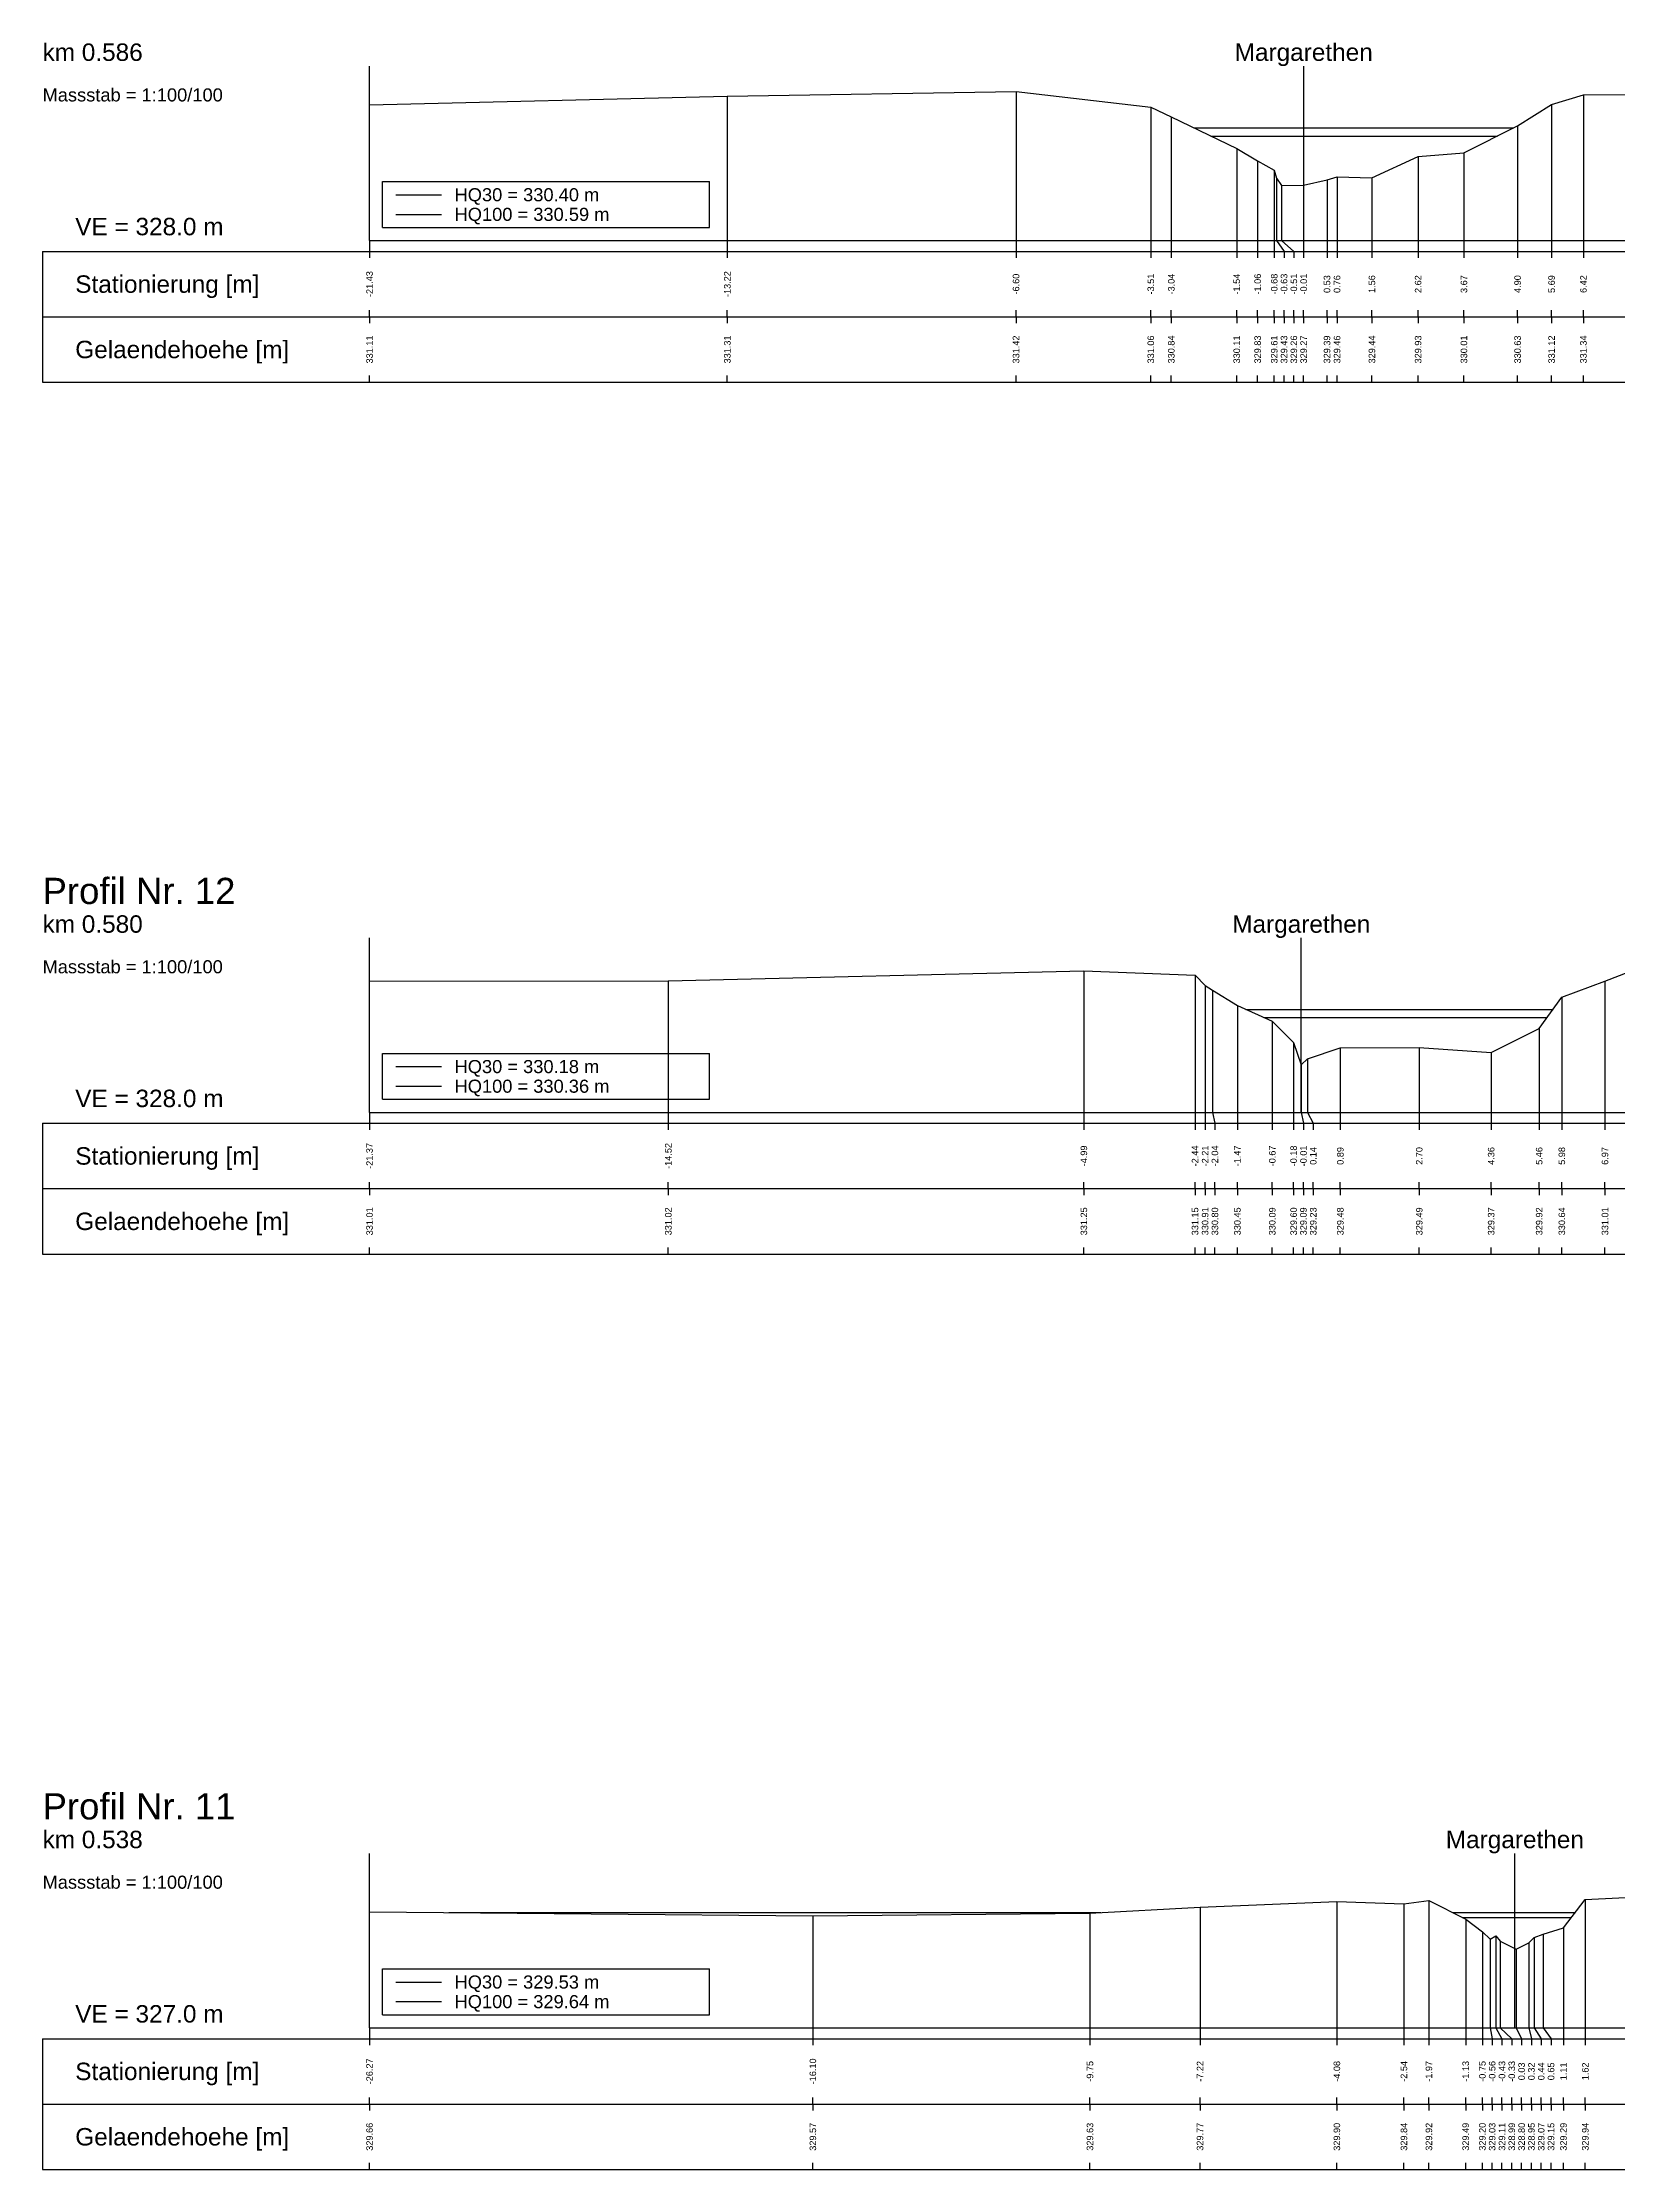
# Model space of a CAD drawing. Header units: millimetres. Extents: x -8 to 79, y -83 to 317.
# Drawn here: x -7.5 to 28.62, y 123.75 to 172.54 of the extents above; entities that cross this region are included whole.
import ezdxf
from ezdxf.enums import TextEntityAlignment as Align

# ---------------------------------------------------------------- set-up
doc = ezdxf.new("R2010")
doc.units = ezdxf.units.MM
doc.styles.get("Standard").update_dxf_attribs({"font": 'arial.ttf'})

msp = doc.modelspace()

# ---------------------------------------------------------------- linework, layer by layer
at = {"layer": 'axis', "color": 1}
for p, q in [((21.427, 168), (21.427, 172)), ((21.371, 148), (21.371, 152)), ((26.27, 127), (26.27, 131))]:
    msp.add_line(p, q, dxfattribs=at)
at = {"layer": 'band'}
for p, q in [((0, 167.75), (0, 167.6)), ((8.206, 167.75), (8.206, 167.6)), ((14.828, 167.75), (14.828, 167.6)), ((17.919, 167.75), (17.919, 167.6)), ((18.389, 167.75), (18.389, 167.6)), ((19.89, 167.75), (19.89, 167.6)), ((20.37, 167.75), (20.37, 167.6)), ((20.75, 167.75), (20.75, 167.6)), ((20.975, 167.75), (20.975, 167.6)), ((21.2, 167.75), (21.2, 167.6)), ((21.425, 167.75), (21.425, 167.6)), ((21.961, 167.75), (21.961, 167.6)), ((22.191, 167.75), (22.191, 167.6)), ((22.991, 167.75), (22.991, 167.6)), ((24.051, 167.75), (24.051, 167.6)), ((25.101, 167.75), (25.101, 167.6)), ((26.332, 167.75), (26.332, 167.6)), ((27.112, 167.75), (27.112, 167.6)), ((27.842, 167.75), (27.842, 167.6)), ((0, 166.25), (0, 166.4)), ((8.206, 166.25), (8.206, 166.4)), ((14.828, 166.25), (14.828, 166.4)), ((17.919, 166.25), (17.919, 166.4)), ((18.389, 166.25), (18.389, 166.4)), ((19.89, 166.25), (19.89, 166.4)), ((20.37, 166.25), (20.37, 166.4)), ((20.75, 166.25), (20.75, 166.4)), ((20.975, 166.25), (20.975, 166.4)), ((21.2, 166.25), (21.2, 166.4)), ((21.425, 166.25), (21.425, 166.4)), ((21.961, 166.25), (21.961, 166.4)), ((22.191, 166.25), (22.191, 166.4)), ((22.991, 166.25), (22.991, 166.4)), ((24.051, 166.25), (24.051, 166.4)), ((25.101, 166.25), (25.101, 166.4)), ((26.332, 166.25), (26.332, 166.4)), ((27.112, 166.25), (27.112, 166.4)), ((27.842, 166.25), (27.842, 166.4)), ((0, 166.25), (0, 166.1)), ((8.206, 166.25), (8.206, 166.1)), ((14.828, 166.25), (14.828, 166.1)), ((17.919, 166.25), (17.919, 166.1)), ((18.389, 166.25), (18.389, 166.1)), ((19.89, 166.25), (19.89, 166.1)), ((20.37, 166.25), (20.37, 166.1)), ((20.75, 166.25), (20.75, 166.1)), ((20.975, 166.25), (20.975, 166.1)), ((21.2, 166.25), (21.2, 166.1)), ((21.425, 166.25), (21.425, 166.1)), ((21.961, 166.25), (21.961, 166.1)), ((22.191, 166.25), (22.191, 166.1)), ((22.991, 166.25), (22.991, 166.1)), ((24.051, 166.25), (24.051, 166.1)), ((25.101, 166.25), (25.101, 166.1)), ((26.332, 166.25), (26.332, 166.1)), ((27.112, 166.25), (27.112, 166.1)), ((27.842, 166.25), (27.842, 166.1)), ((0, 164.75), (0, 164.9)), ((8.206, 164.75), (8.206, 164.9)), ((14.828, 164.75), (14.828, 164.9)), ((17.919, 164.75), (17.919, 164.9)), ((18.389, 164.75), (18.389, 164.9)), ((19.89, 164.75), (19.89, 164.9)), ((20.37, 164.75), (20.37, 164.9)), ((20.75, 164.75), (20.75, 164.9)), ((20.975, 164.75), (20.975, 164.9)), ((21.2, 164.75), (21.2, 164.9)), ((21.425, 164.75), (21.425, 164.9)), ((21.961, 164.75), (21.961, 164.9)), ((22.191, 164.75), (22.191, 164.9)), ((22.991, 164.75), (22.991, 164.9)), ((24.051, 164.75), (24.051, 164.9)), ((25.101, 164.75), (25.101, 164.9)), ((26.332, 164.75), (26.332, 164.9)), ((27.112, 164.75), (27.112, 164.9)), ((27.842, 164.75), (27.842, 164.9)), ((0, 147.75), (0, 147.6)), ((6.852, 147.75), (6.852, 147.6)), ((16.384, 147.75), (16.384, 147.6)), ((18.934, 147.75), (18.934, 147.6)), ((19.165, 147.75), (19.165, 147.6)), ((19.39, 147.75), (19.39, 147.6)), ((19.905, 147.75), (19.905, 147.6)), ((20.705, 147.75), (20.705, 147.6)), ((21.195, 147.75), (21.195, 147.6)), ((21.42, 147.75), (21.42, 147.6)), ((21.645, 147.75), (21.645, 147.6)), ((22.266, 147.75), (22.266, 147.6)), ((24.076, 147.75), (24.076, 147.6)), ((25.726, 147.75), (25.726, 147.6)), ((26.827, 147.75), (26.827, 147.6)), ((27.347, 147.75), (27.347, 147.6)), ((28.337, 147.75), (28.337, 147.6)), ((0, 146.25), (0, 146.4)), ((6.852, 146.25), (6.852, 146.4)), ((16.384, 146.25), (16.384, 146.4)), ((18.934, 146.25), (18.934, 146.4)), ((19.165, 146.25), (19.165, 146.4)), ((19.39, 146.25), (19.39, 146.4)), ((19.905, 146.25), (19.905, 146.4)), ((20.705, 146.25), (20.705, 146.4)), ((21.195, 146.25), (21.195, 146.4)), ((21.42, 146.25), (21.42, 146.4)), ((21.645, 146.25), (21.645, 146.4)), ((22.266, 146.25), (22.266, 146.4)), ((24.076, 146.25), (24.076, 146.4)), ((25.726, 146.25), (25.726, 146.4)), ((26.827, 146.25), (26.827, 146.4)), ((27.347, 146.25), (27.347, 146.4)), ((28.337, 146.25), (28.337, 146.4)), ((0, 146.25), (0, 146.1)), ((6.852, 146.25), (6.852, 146.1)), ((16.384, 146.25), (16.384, 146.1)), ((18.934, 146.25), (18.934, 146.1)), ((19.165, 146.25), (19.165, 146.1)), ((19.39, 146.25), (19.39, 146.1)), ((19.905, 146.25), (19.905, 146.1)), ((20.705, 146.25), (20.705, 146.1)), ((21.195, 146.25), (21.195, 146.1)), ((21.42, 146.25), (21.42, 146.1)), ((21.645, 146.25), (21.645, 146.1)), ((22.266, 146.25), (22.266, 146.1)), ((24.076, 146.25), (24.076, 146.1)), ((25.726, 146.25), (25.726, 146.1)), ((26.827, 146.25), (26.827, 146.1)), ((27.347, 146.25), (27.347, 146.1)), ((28.337, 146.25), (28.337, 146.1)), ((0, 144.75), (0, 144.9)), ((6.852, 144.75), (6.852, 144.9)), ((16.384, 144.75), (16.384, 144.9)), ((18.934, 144.75), (18.934, 144.9)), ((19.165, 144.75), (19.165, 144.9)), ((19.39, 144.75), (19.39, 144.9)), ((19.905, 144.75), (19.905, 144.9)), ((20.705, 144.75), (20.705, 144.9)), ((21.195, 144.75), (21.195, 144.9)), ((21.42, 144.75), (21.42, 144.9)), ((21.645, 144.75), (21.645, 144.9)), ((22.266, 144.75), (22.266, 144.9)), ((24.076, 144.75), (24.076, 144.9)), ((25.726, 144.75), (25.726, 144.9)), ((26.827, 144.75), (26.827, 144.9)), ((27.347, 144.75), (27.347, 144.9)), ((28.337, 144.75), (28.337, 144.9)), ((0, 126.75), (0, 126.6)), ((10.168, 126.75), (10.168, 126.6)), ((16.524, 126.75), (16.524, 126.6)), ((19.048, 126.75), (19.048, 126.6)), ((22.187, 126.75), (22.187, 126.6)), ((23.725, 126.75), (23.725, 126.6)), ((24.298, 126.75), (24.298, 126.6)), ((25.142, 126.75), (25.142, 126.6)), ((25.524, 126.75), (25.524, 126.6)), ((25.749, 126.75), (25.749, 126.6)), ((25.974, 126.75), (25.974, 126.6)), ((26.199, 126.75), (26.199, 126.6)), ((26.424, 126.75), (26.424, 126.6)), ((26.649, 126.75), (26.649, 126.6)), ((26.874, 126.75), (26.874, 126.6)), ((27.099, 126.75), (27.099, 126.6)), ((27.384, 126.75), (27.384, 126.6)), ((27.886, 126.75), (27.886, 126.6)), ((0, 125.25), (0, 125.4)), ((10.168, 125.25), (10.168, 125.4)), ((16.524, 125.25), (16.524, 125.4)), ((19.048, 125.25), (19.048, 125.4)), ((22.187, 125.25), (22.187, 125.4)), ((23.725, 125.25), (23.725, 125.4)), ((24.298, 125.25), (24.298, 125.4)), ((25.142, 125.25), (25.142, 125.4)), ((25.524, 125.25), (25.524, 125.4)), ((25.749, 125.25), (25.749, 125.4)), ((25.974, 125.25), (25.974, 125.4)), ((26.199, 125.25), (26.199, 125.4)), ((26.424, 125.25), (26.424, 125.4)), ((26.649, 125.25), (26.649, 125.4)), ((26.874, 125.25), (26.874, 125.4)), ((27.099, 125.25), (27.099, 125.4)), ((27.384, 125.25), (27.384, 125.4)), ((27.886, 125.25), (27.886, 125.4)), ((0, 125.25), (0, 125.1)), ((10.168, 125.25), (10.168, 125.1)), ((16.524, 125.25), (16.524, 125.1)), ((19.048, 125.25), (19.048, 125.1)), ((22.187, 125.25), (22.187, 125.1)), ((23.725, 125.25), (23.725, 125.1)), ((24.298, 125.25), (24.298, 125.1)), ((25.142, 125.25), (25.142, 125.1)), ((25.524, 125.25), (25.524, 125.1)), ((25.749, 125.25), (25.749, 125.1)), ((25.974, 125.25), (25.974, 125.1)), ((26.199, 125.25), (26.199, 125.1)), ((26.424, 125.25), (26.424, 125.1)), ((26.649, 125.25), (26.649, 125.1)), ((26.874, 125.25), (26.874, 125.1)), ((27.099, 125.25), (27.099, 125.1)), ((27.384, 125.25), (27.384, 125.1)), ((27.886, 125.25), (27.886, 125.1)), ((0, 123.75), (0, 123.9)), ((10.168, 123.75), (10.168, 123.9)), ((16.524, 123.75), (16.524, 123.9)), ((19.048, 123.75), (19.048, 123.9)), ((22.187, 123.75), (22.187, 123.9)), ((23.725, 123.75), (23.725, 123.9)), ((24.298, 123.75), (24.298, 123.9)), ((25.142, 123.75), (25.142, 123.9)), ((25.524, 123.75), (25.524, 123.9)), ((25.749, 123.75), (25.749, 123.9)), ((25.974, 123.75), (25.974, 123.9)), ((26.199, 123.75), (26.199, 123.9)), ((26.424, 123.75), (26.424, 123.9)), ((26.649, 123.75), (26.649, 123.9)), ((26.874, 123.75), (26.874, 123.9)), ((27.099, 123.75), (27.099, 123.9)), ((27.384, 123.75), (27.384, 123.9)), ((27.886, 123.75), (27.886, 123.9))]:
    msp.add_line(p, q, dxfattribs=at)
at = {"layer": 'frame'}
for p, q in [((0, 168), (0, 172)), ((0.3, 168.3), (0.3, 169.35)), ((0.3, 169.35), (7.8, 169.35)), ((7.8, 168.3), (7.8, 169.35)), ((0, 168), (54.262, 168)), ((0.3, 168.3), (7.8, 168.3)), ((-7.5, 167.75), (54.262, 167.75)), ((-7.5, 167.75), (-7.5, 166.25)), ((-7.5, 166.25), (54.262, 166.25)), ((-7.5, 166.25), (-7.5, 164.75)), ((-7.5, 164.75), (54.262, 164.75)), ((0, 148), (0, 152)), ((0.3, 148.3), (0.3, 149.35)), ((0.3, 149.35), (7.8, 149.35)), ((7.8, 148.3), (7.8, 149.35)), ((0, 148), (54.058, 148)), ((0.3, 148.3), (7.8, 148.3)), ((-7.5, 147.75), (54.058, 147.75)), ((-7.5, 147.75), (-7.5, 146.25)), ((-7.5, 146.25), (54.058, 146.25)), ((-7.5, 146.25), (-7.5, 144.75)), ((-7.5, 144.75), (54.058, 144.75)), ((0, 127), (0, 131)), ((0.3, 127.3), (0.3, 128.35)), ((0.3, 128.35), (7.8, 128.35)), ((7.8, 127.3), (7.8, 128.35)), ((0, 127), (65.016, 127)), ((0.3, 127.3), (7.8, 127.3)), ((-7.5, 126.75), (65.016, 126.75)), ((-7.5, 126.75), (-7.5, 125.25)), ((-7.5, 125.25), (65.016, 125.25)), ((-7.5, 125.25), (-7.5, 123.75)), ((-7.5, 123.75), (65.016, 123.75))]:
    msp.add_line(p, q, dxfattribs=at)
at = {"layer": 'HQ100', "color": 3}
for p, q in [((18.908, 170.588), (26.248, 170.588)), ((0.6, 168.6), (1.65, 168.6)), ((20.098, 150.363), (27.147, 150.363)), ((0.6, 148.6), (1.65, 148.6)), ((1.819, 129.644), (16.775, 129.644)), ((24.84, 129.644), (27.657, 129.644)), ((0.6, 127.6), (1.65, 127.6))]:
    msp.add_line(p, q, dxfattribs=at)
at = {"layer": 'HQ30', "color": 2}
for p, q in [((19.3, 170.397), (25.869, 170.397)), ((0.6, 169.05), (1.65, 169.05)), ((20.513, 150.176), (27.012, 150.176)), ((0.6, 149.05), (1.65, 149.05)), ((25.059, 129.532), (27.571, 129.532)), ((0.6, 128.05), (1.65, 128.05))]:
    msp.add_line(p, q, dxfattribs=at)
at = {"layer": 'marker', "color": 253}
for p, q in [((8.206, 171.31), (8.206, 168)), ((14.828, 171.42), (14.828, 168)), ((27.842, 171.34), (27.842, 168)), ((17.919, 171.06), (17.919, 168)), ((18.389, 170.84), (18.389, 168)), ((27.112, 171.12), (27.112, 168)), ((26.332, 170.63), (26.332, 168)), ((19.89, 170.11), (19.89, 168)), ((20.37, 169.83), (20.37, 168)), ((24.051, 169.93), (24.051, 168)), ((25.101, 170.01), (25.101, 168)), ((20.75, 169.61), (20.75, 168)), ((20.8, 169.43), (20.8, 168)), ((21.961, 169.39), (21.961, 168)), ((22.191, 169.46), (22.191, 168)), ((22.991, 169.44), (22.991, 168)), ((20.92, 169.26), (20.92, 168)), ((21.42, 169.27), (21.42, 168)), ((0, 168), (0, 167.75)), ((8.206, 168), (8.206, 167.75)), ((14.828, 168), (14.828, 167.75)), ((17.919, 168), (17.919, 167.75)), ((18.389, 168), (18.389, 167.75)), ((19.89, 168), (19.89, 167.75)), ((20.37, 168), (20.37, 167.75)), ((20.75, 168), (20.75, 167.75)), ((20.8, 168), (20.975, 167.75)), ((20.92, 168), (21.2, 167.75)), ((21.42, 168), (21.425, 167.75)), ((21.961, 168), (21.961, 167.75)), ((22.191, 168), (22.191, 167.75)), ((22.991, 168), (22.991, 167.75)), ((24.051, 168), (24.051, 167.75)), ((25.101, 168), (25.101, 167.75)), ((26.332, 168), (26.332, 167.75)), ((27.112, 168), (27.112, 167.75)), ((27.842, 168), (27.842, 167.75)), ((6.852, 151.02), (6.852, 148)), ((16.384, 151.25), (16.384, 148)), ((18.934, 151.15), (18.934, 148)), ((19.165, 150.91), (19.165, 148)), ((19.335, 150.8), (19.335, 148)), ((28.337, 151.01), (28.337, 148)), ((19.905, 150.45), (19.905, 148)), ((27.347, 150.64), (27.347, 148)), ((20.705, 150.09), (20.705, 148)), ((26.827, 149.92), (26.827, 148)), ((21.195, 149.6), (21.195, 148)), ((22.266, 149.48), (22.266, 148)), ((24.076, 149.49), (24.076, 148)), ((25.726, 149.37), (25.726, 148)), ((21.365, 149.09), (21.365, 148)), ((21.515, 149.23), (21.515, 148)), ((0, 148), (0, 147.75)), ((6.852, 148), (6.852, 147.75)), ((16.384, 148), (16.384, 147.75)), ((18.934, 148), (18.934, 147.75)), ((19.165, 148), (19.165, 147.75)), ((19.335, 148), (19.39, 147.75)), ((19.905, 148), (19.905, 147.75)), ((20.705, 148), (20.705, 147.75)), ((21.195, 148), (21.195, 147.75)), ((21.365, 148), (21.42, 147.75)), ((21.515, 148), (21.645, 147.75)), ((22.266, 148), (22.266, 147.75)), ((24.076, 148), (24.076, 147.75)), ((25.726, 148), (25.726, 147.75)), ((26.827, 148), (26.827, 147.75)), ((27.347, 148), (27.347, 147.75)), ((28.337, 148), (28.337, 147.75)), ((22.187, 129.9), (22.187, 127)), ((23.725, 129.84), (23.725, 127)), ((24.298, 129.92), (24.298, 127)), ((27.886, 129.94), (27.886, 127)), ((10.168, 129.57), (10.168, 127)), ((16.524, 129.63), (16.524, 127)), ((19.048, 129.77), (19.048, 127)), ((25.142, 129.49), (25.142, 127)), ((25.524, 129.2), (25.524, 127)), ((25.705, 129.03), (25.705, 127)), ((25.836, 129.11), (25.836, 127)), ((25.936, 128.99), (25.936, 127)), ((26.589, 128.95), (26.589, 127)), ((26.711, 129.07), (26.711, 127)), ((26.922, 129.15), (26.922, 127)), ((27.384, 129.29), (27.384, 127)), ((26.299, 128.8), (26.299, 127)), ((0, 127), (0, 126.75)), ((10.168, 127), (10.168, 126.75)), ((16.524, 127), (16.524, 126.75)), ((19.048, 127), (19.048, 126.75)), ((22.187, 127), (22.187, 126.75)), ((23.725, 127), (23.725, 126.75)), ((24.298, 127), (24.298, 126.75)), ((25.142, 127), (25.142, 126.75)), ((25.524, 127), (25.524, 126.75)), ((25.705, 127), (25.749, 126.75)), ((25.836, 127), (25.974, 126.75)), ((25.936, 127), (26.199, 126.75)), ((26.299, 127), (26.424, 126.75)), ((26.589, 127), (26.649, 126.75)), ((26.711, 127), (26.874, 126.75)), ((26.922, 127), (27.099, 126.75)), ((27.384, 127), (27.384, 126.75)), ((27.886, 127), (27.886, 126.75))]:
    msp.add_line(p, q, dxfattribs=at)
at = {"layer": 'profile'}
for points in [[(0, 171.11), (8.206, 171.31), (14.828, 171.42), (17.919, 171.06), (18.389, 170.84), (19.89, 170.11), (20.37, 169.83), (20.75, 169.61), (20.8, 169.43), (20.92, 169.26), (21.42, 169.27), (21.961, 169.39), (22.191, 169.46), (22.991, 169.44), (24.051, 169.93), (25.101, 170.01), (26.332, 170.63), (27.112, 171.12), (27.842, 171.34), (34.094, 171.37), (41.326, 171.08), (54.262, 171.11)], [(0, 151.01), (6.852, 151.02), (16.384, 151.25), (18.934, 151.15), (19.165, 150.91), (19.335, 150.8), (19.905, 150.45), (20.705, 150.09), (21.195, 149.6), (21.365, 149.09), (21.515, 149.23), (22.266, 149.48), (24.076, 149.49), (25.726, 149.37), (26.827, 149.92), (27.347, 150.64), (28.337, 151.01), (28.909, 151.23), (33.968, 151.29), (40.962, 151.18), (54.058, 151.04)], [(0, 129.66), (10.168, 129.57), (16.524, 129.63), (19.048, 129.77), (22.187, 129.9), (23.725, 129.84), (24.298, 129.92), (25.142, 129.49), (25.524, 129.2), (25.705, 129.03), (25.836, 129.11), (25.936, 128.99), (26.299, 128.8), (26.589, 128.95), (26.711, 129.07), (26.922, 129.15), (27.384, 129.29), (27.886, 129.94), (29.273, 130.01)]]:
    msp.add_lwpolyline(points, dxfattribs=at)

# ---------------------------------------------------------------- texts
for s, height, p in [('km 0.586', 0.4, (-7.5, 172)), ('Massstab = 1:100/100', 0.3, (-7.5, 171.1)), ('VE = 328.0 m', 0.4, (-6.75, 168)), ('Profil Nr. 12', 0.6, (-7.5, 152.6)), ('km 0.580', 0.4, (-7.5, 152)), ('Massstab = 1:100/100', 0.3, (-7.5, 151.1)), ('VE = 328.0 m', 0.4, (-6.75, 148)), ('Profil Nr. 11', 0.6, (-7.5, 131.6)), ('km 0.538', 0.4, (-7.5, 131)), ('Massstab = 1:100/100', 0.3, (-7.5, 130.1)), ('VE = 327.0 m', 0.4, (-6.75, 127))]:
    msp.add_text(s, height=height).set_placement(p, align=Align.BOTTOM_LEFT)
at = {"color": 1}
for p in [(21.427, 172), (21.371, 152), (26.27, 131)]:
    msp.add_text('Margarethen', height=0.4, dxfattribs=at).set_placement(p, align=Align.BOTTOM_CENTER)
for s, height, p in [('HQ30 = 330.40 m', 0.3, (1.95, 169.05)), ('HQ100 = 330.59 m', 0.3, (1.95, 168.6)), ('Stationierung [m]', 0.4, (-6.75, 167)), ('Gelaendehoehe [m]', 0.4, (-6.75, 165.5)), ('HQ30 = 330.18 m', 0.3, (1.95, 149.05)), ('HQ100 = 330.36 m', 0.3, (1.95, 148.6)), ('Stationierung [m]', 0.4, (-6.75, 147)), ('Gelaendehoehe [m]', 0.4, (-6.75, 145.5)), ('HQ30 = 329.53 m', 0.3, (1.95, 128.05)), ('HQ100 = 329.64 m', 0.3, (1.95, 127.6)), ('Stationierung [m]', 0.4, (-6.75, 126)), ('Gelaendehoehe [m]', 0.4, (-6.75, 124.5))]:
    msp.add_text(s, height=height).set_placement(p, align=Align.MIDDLE_LEFT)
for s, p in [('-21.43', (0, 167)), ('-13.22', (8.206, 167)), ('-6.60', (14.828, 167)), ('-3.51', (17.919, 167)), ('-3.04', (18.389, 167)), ('-1.54', (19.89, 167)), ('-1.06', (20.37, 167)), ('-0.68', (20.75, 167)), ('-0.63', (20.975, 167)), ('-0.51', (21.2, 167)), ('-0.01', (21.425, 167)), ('0.53', (21.961, 167)), ('0.76', (22.191, 167)), ('1.56', (22.991, 167)), ('2.62', (24.051, 167)), ('3.67', (25.101, 167)), ('4.90', (26.332, 167)), ('5.69', (27.112, 167)), ('6.42', (27.842, 167)), ('331.11', (0, 165.5)), ('331.31', (8.206, 165.5)), ('331.42', (14.828, 165.5)), ('331.06', (17.919, 165.5)), ('330.84', (18.389, 165.5)), ('330.11', (19.89, 165.5)), ('329.83', (20.37, 165.5)), ('329.61', (20.75, 165.5)), ('329.43', (20.975, 165.5)), ('329.26', (21.2, 165.5)), ('329.27', (21.425, 165.5)), ('329.39', (21.961, 165.5)), ('329.46', (22.191, 165.5)), ('329.44', (22.991, 165.5)), ('329.93', (24.051, 165.5)), ('330.01', (25.101, 165.5)), ('330.63', (26.332, 165.5)), ('331.12', (27.112, 165.5)), ('331.34', (27.842, 165.5)), ('-21.37', (0, 147)), ('-14.52', (6.852, 147)), ('-4.99', (16.384, 147)), ('-2.44', (18.934, 147)), ('-2.21', (19.165, 147)), ('-2.04', (19.39, 147)), ('-1.47', (19.905, 147)), ('-0.67', (20.705, 147)), ('-0.18', (21.195, 147)), ('-0.01', (21.42, 147)), ('0.14', (21.645, 147)), ('0.89', (22.266, 147)), ('2.70', (24.076, 147)), ('4.36', (25.726, 147)), ('5.46', (26.827, 147)), ('5.98', (27.347, 147)), ('6.97', (28.337, 147)), ('331.01', (0, 145.5)), ('331.02', (6.852, 145.5)), ('331.25', (16.384, 145.5)), ('331.15', (18.934, 145.5)), ('330.91', (19.165, 145.5)), ('330.80', (19.39, 145.5)), ('330.45', (19.905, 145.5)), ('330.09', (20.705, 145.5)), ('329.60', (21.195, 145.5)), ('329.09', (21.42, 145.5)), ('329.23', (21.645, 145.5)), ('329.48', (22.266, 145.5)), ('329.49', (24.076, 145.5)), ('329.37', (25.726, 145.5)), ('329.92', (26.827, 145.5)), ('330.64', (27.347, 145.5)), ('331.01', (28.337, 145.5)), ('-26.27', (0, 126)), ('-16.10', (10.168, 126)), ('-9.75', (16.524, 126)), ('-7.22', (19.048, 126)), ('-4.08', (22.187, 126)), ('-2.54', (23.725, 126)), ('-1.97', (24.298, 126)), ('-1.13', (25.142, 126)), ('-0.75', (25.524, 126)), ('-0.56', (25.749, 126)), ('-0.43', (25.974, 126)), ('-0.33', (26.199, 126)), ('0.03', (26.424, 126)), ('0.32', (26.649, 126)), ('0.44', (26.874, 126)), ('0.65', (27.099, 126)), ('1.11', (27.384, 126)), ('1.62', (27.886, 126)), ('329.66', (0, 124.5)), ('329.57', (10.168, 124.5)), ('329.63', (16.524, 124.5)), ('329.77', (19.048, 124.5)), ('329.90', (22.187, 124.5)), ('329.84', (23.725, 124.5)), ('329.92', (24.298, 124.5)), ('329.49', (25.142, 124.5)), ('329.20', (25.524, 124.5)), ('329.03', (25.749, 124.5)), ('329.11', (25.974, 124.5)), ('328.99', (26.199, 124.5)), ('328.80', (26.424, 124.5)), ('328.95', (26.649, 124.5)), ('329.07', (26.874, 124.5)), ('329.15', (27.099, 124.5)), ('329.29', (27.384, 124.5)), ('329.94', (27.886, 124.5))]:
    msp.add_text(s, height=0.15, rotation=90).set_placement(p, align=Align.MIDDLE)

doc.saveas('drawing.dxf')
